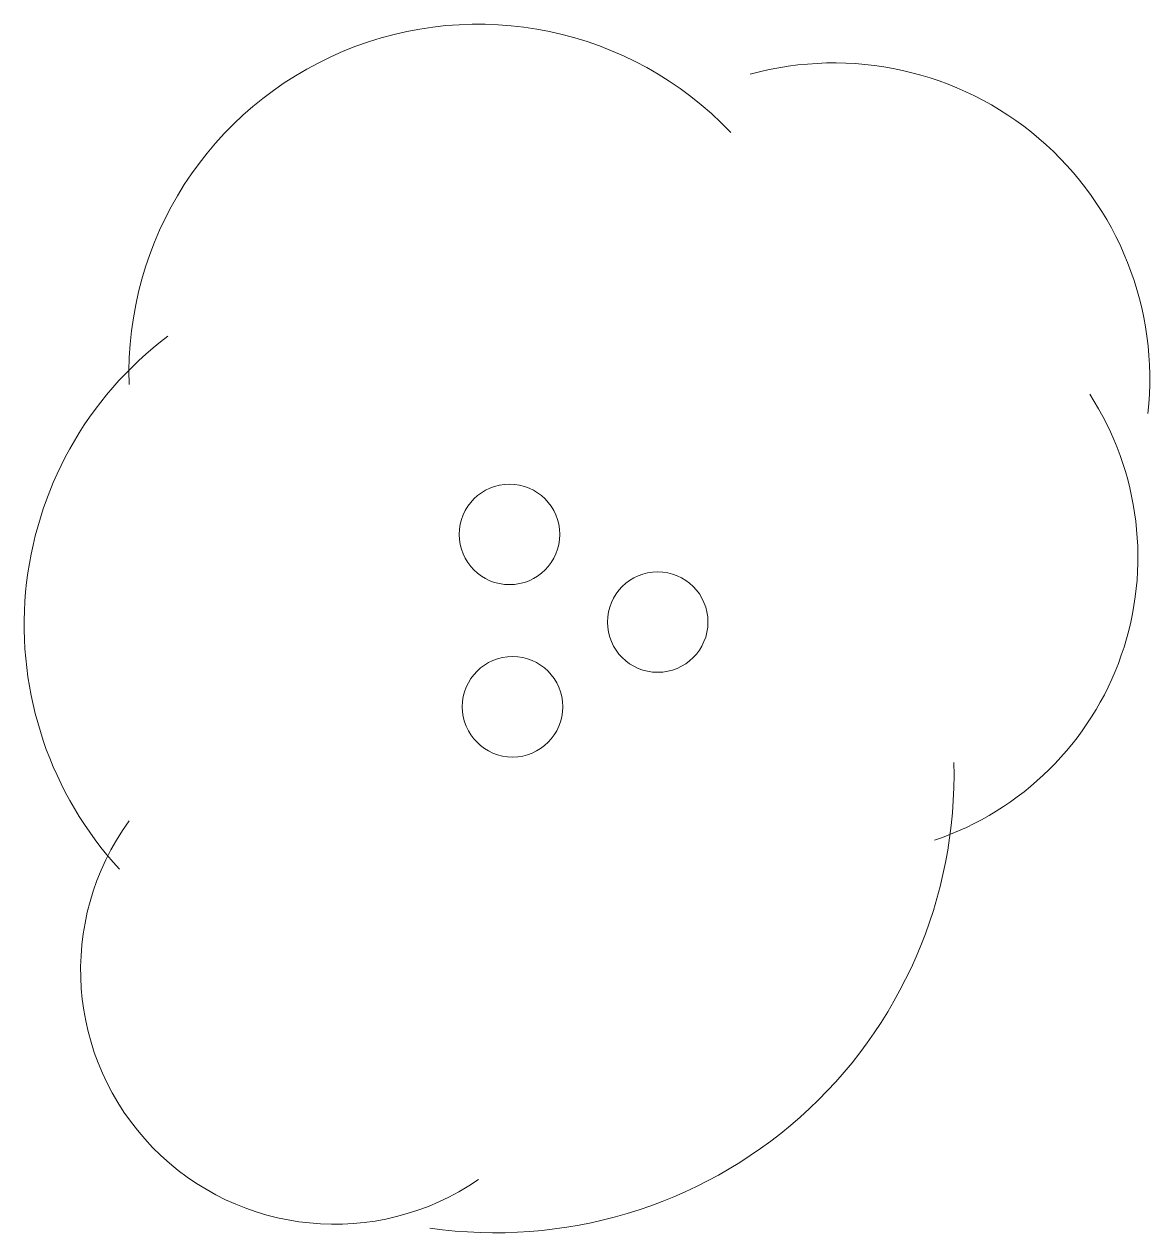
# Model space of a CAD drawing. Header units: metres. Extents: x 1838950 to 1842843, y 5171318 to 5174224.
# Drawn here: x 1840977.092 to 1840979.612, y 5171674.666 to 5171677.372 of the extents above; entities that cross this region are included whole.
import ezdxf

# ---------------------------------------------------------------- set-up
doc = ezdxf.new("R2010")
doc.units = ezdxf.units.M
doc.header["$LTSCALE"] = 0.0254
doc.layers.add('SA - légende prestations', color=7, linetype='Continuous', lineweight=18)

msp = doc.modelspace()

# ---------------------------------------------------------------- linework, layer by layer
at = {"layer": 'SA - légende prestations', "color": 18, "true_color": 0x4c0000}
for centre in [(1840978.1786, 5171676.2297), (1840978.5103, 5171676.0334), (1840978.1854, 5171675.8438)]:
    msp.add_circle(centre, 0.1125, dxfattribs=at)
at = {"layer": 'SA - légende prestations', "color": 96, "true_color": 0x008000}
for centre, radius, start, end in [((1840978.1082, 5171676.5903), 0.7814, 43.6285, 181.8458), ((1840978.9046, 5171676.5776), 0.7074, 353.7079, 105.3583), ((1840977.9018, 5171676.0275), 0.8096, 127.0485, 222.5557), ((1840978.9164, 5171676.179), 0.6689, 288.6067, 33.0112), ((1840978.1475, 5171675.6924), 1.0261, 261.7613, 1.4674), ((1840977.7872, 5171675.2541), 0.5686, 143.9933, 304.4757)]:
    msp.add_arc(centre, radius, start, end, dxfattribs=at)

doc.saveas('drawing.dxf')
